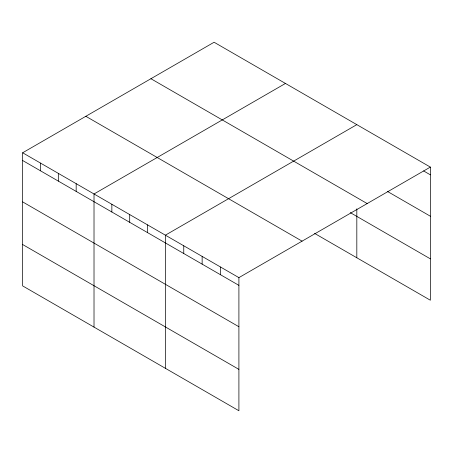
<?xml version="1.0" encoding="UTF-8"?>
<svg xmlns="http://www.w3.org/2000/svg" width="453" height="453" viewBox="0 0 453 453"><rect width="100%" height="100%" fill="white"/><g stroke="black" fill="none" stroke-linecap="round" stroke-linejoin="round"><path stroke-width="0.68" d="M22.65 152.774L238.907 277.627L238.907 410.758L22.65 285.905L22.65 152.774L214.093 42.242L430.35 167.095L430.35 300.226L314.597 233.397M285.458 83.443L94.014 193.975L94.014 327.106M356.822 124.649L165.379 235.175L165.379 368.306M238.907 277.627L430.35 167.095M423.612 170.94L430.35 174.83M387.457 191.449L430.35 216.211M150.917 78.72L367.173 203.573M350.282 212.621L430.35 258.844M85.827 116.296L302.083 241.149M22.65 160.509L238.907 285.362M22.65 201.891L238.907 326.743M22.65 244.524L238.907 369.376M356.822 208.833L356.822 257.78M220.526 267.015L220.526 274.75M202.14 256.404L202.14 264.139M183.759 245.786L183.759 253.521M147.536 224.875L147.536 232.61M129.694 214.575L129.694 222.31M111.857 204.275L111.857 212.01M76.172 183.675L76.172 191.409M58.329 173.374L58.329 181.109M40.493 163.074L40.493 170.809"/></g></svg>
